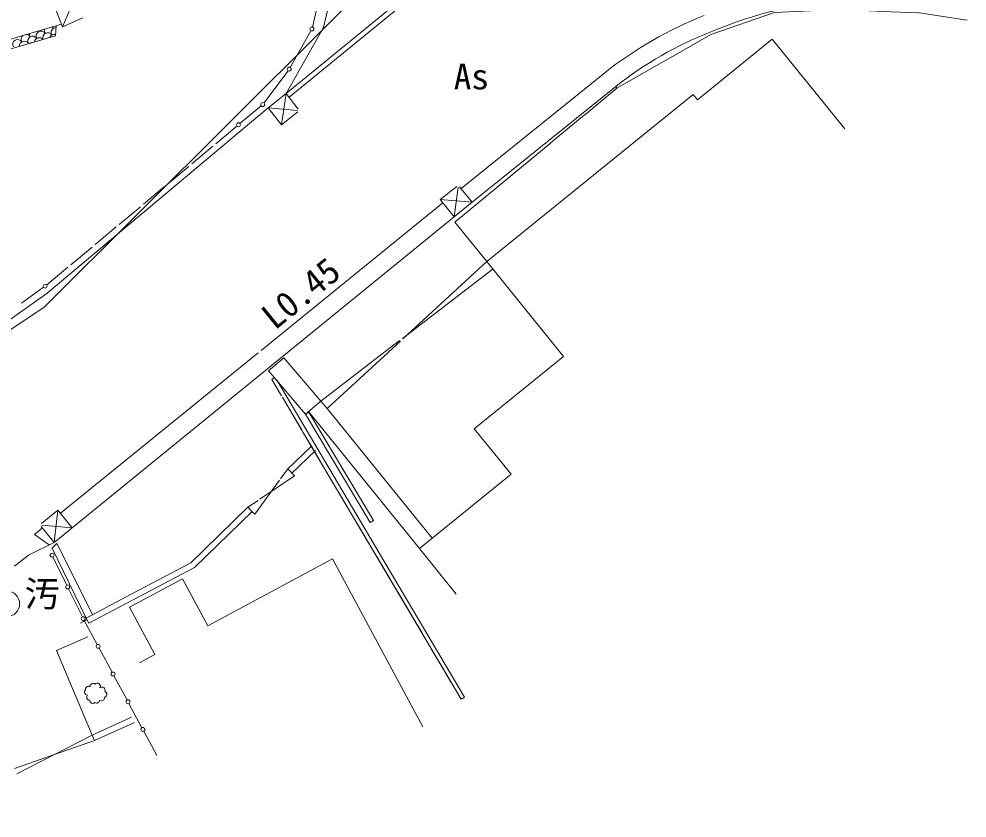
# Model space of a CAD drawing. Units: millimetres, scale not verified. Extents: x 0 to 420500, y 0 to 297000.
# Drawn here: x 273646 to 297918, y 79442 to 99899 of the extents above; entities that cross this region are included whole.
import ezdxf
from ezdxf.enums import TextEntityAlignment as Align

# ---------------------------------------------------------------- set-up
doc = ezdxf.new("R2010")
doc.units = ezdxf.units.MM
doc.header["$LTSCALE"] = 500
for name, color, linetype, lineweight in [('公園現況施設', 7, 'Continuous', 18), ('周辺現況', 8, 'Continuous', 18), ('外周（境界）線', 33, 'Continuous', 18)]:
    doc.layers.add(name, color=color, linetype=linetype, lineweight=lineweight)
doc.styles.add('ＭＳ ゴシック', font='')
doc.styles.get('ＭＳ ゴシック').set_extended_font_data('MS Gothic')

msp = doc.modelspace()

# ---------------------------------------------------------------- linework, layer by layer
at = {"layer": '公園現況施設'}
for p, q in [((281158.5, 99691.8), (281406, 100761.3)), ((275051.5, 100374.2), (274759.2, 99694.2)), ((274570.2, 100187.2), (274759.2, 99694.2)), ((259757.1, 95401.5), (274733.4, 99763)), ((274759.2, 99694.2), (275285.2, 99931.2)), ((280590.8, 98658.6), (281122.6, 99599.5)), ((279915.2, 97747.1), (280536.2, 98575.1)), ((279305, 97222.7), (279846.8, 97675)), ((278686.4, 96706.2), (279228.2, 97158.6)), ((278067.9, 96189.8), (278609.7, 96642.2)), ((277449.3, 95673.4), (277991.1, 96125.7)), ((276830.7, 95156.9), (277372.5, 95609.3)), ((276212.2, 94640.5), (276754, 95092.9)), ((275593.6, 94124.1), (276135.4, 94576.4)), ((274975, 93607.6), (275516.8, 94060)), ((274356.5, 93091.2), (274898.3, 93543.6)), ((273710.3, 92621.3), (274277.5, 93029.9))]:
    msp.add_line(p, q, dxfattribs=at)
for points in [[(281446.2, 99679), (281760.3, 101027), (281114.3, 102176), (280422.1, 102525.8)], [(259796.1, 95152.5), (274584.2, 99469.2), (274600.2, 99724.2)], [(274371.1, 92881.2), (280027.2, 97623.1), (280487.2, 97994.1), (281446.2, 99679)], [(268172, 88445.3), (269300, 89276.3), (274371.1, 92881.2)]]:
    msp.add_lwpolyline(points, dxfattribs=at)
for centre in [(281147.2, 99643), (280566.2, 98615), (279885.2, 97707.1), (279266.6, 97190.6), (274318.1, 93059.2)]:
    msp.add_circle(centre, 50, dxfattribs=at)
for centre, start, end in [((274038.2, 99506.8), 171.85052, 211.33413), ((274210, 99465), 31.33445, 211.33381), ((274038.2, 99506.8), 31.33413, 40.62335), ((274251.8, 99636.8), 202.43847, 211.33413), ((274381.8, 99423.2), 31.33413, 202.06473), ((274423.5, 99595), 159.58145, 211.33413), ((274595.3, 99553.2), 89.07308, 211.33413), ((274423.5, 99595), 31.33413, 52.89243), ((274637.1, 99725), 191.87322, 211.33413), ((273611.2, 99246.7), 31.33413, 211.33413), ((273782.9, 99205), 31.33413, 182.81627), ((273824.7, 99376.7), 127.20133, 211.33413), ((273824.7, 99376.7), 31.33413, 85.27254), ((273996.5, 99335), 31.33413, 211.33413), ((273954.7, 99163.2), 86.07381, 126.47162), ((274168.2, 99293.2), 41.03099, 171.51443), ((274553.5, 99381.5), 74.81925, 159.05281)]:
    msp.add_arc(centre, 125, start, end, dxfattribs=at)
at = {"layer": '周辺現況'}
for p, q in [((280487.2, 97994.1), (289463.5, 105324.6)), ((280563.1, 97901.1), (289517.2, 105213.5)), ((280590.8, 98658.6), (281122.6, 99599.5)), ((292933.4, 99384.7), (291014.1, 97831.6)), ((292933.4, 99384.7), (294792.6, 97087.2)), ((279915.2, 97747.1), (280536.2, 98575.1)), ((288643.1, 98521.1), (284964.7, 95556.9)), ((288925.4, 98170.7), (285247.1, 95206.5)), ((288953.4, 98125.7), (288925.4, 98170.7)), ((280487.2, 97994.1), (280369.2, 97186.1)), ((280795.7, 97593.7), (280487.2, 97994.1)), ((285623.4, 93689.7), (290906.4, 97964.7)), ((290906.4, 97964.7), (291014.1, 97831.6)), ((279305, 97222.7), (279846.8, 97675)), ((280027.2, 97623.1), (280369.2, 97186.1)), ((280027.2, 97623.1), (280776.4, 97558.3)), ((280369.2, 97186.1), (280787.2, 97522.7)), ((278686.4, 96706.2), (279228.2, 97158.6)), ((278067.9, 96189.8), (278609.7, 96642.2)), ((284429.1, 95278), (284854.8, 95611.1)), ((284887.7, 95592.4), (284788.4, 94834.7)), ((285247.1, 95206.5), (284925.6, 95603.1)), ((274548.6, 86495.1), (285247.1, 95206.5)), ((284502.1, 95191), (279847.5, 91414.3)), ((284429.1, 95278), (285247.1, 95206.5)), ((284788.4, 94834.7), (284429.1, 95278)), ((285784.4, 93498.4), (283469.5, 91722.6)), ((283473.3, 91709.3), (285623.4, 93689.7)), ((285623.4, 93689.7), (287590.3, 91259.1)), ((283392.3, 91663.4), (281373.4, 90114.7)), ((281534.4, 89923.4), (283412.7, 91653.5)), ((279769.9, 91351.3), (274707.6, 87243.8)), ((280036.6, 90893.1), (280424.4, 91224.7)), ((281373.4, 90114.7), (280424.4, 91224.7)), ((285302.4, 89407.7), (287590.3, 91259.1)), ((280985.6, 89783.1), (280036.6, 90893.1)), ((285055.7, 82532.6), (280253.2, 90639.8)), ((280629.6, 89808.2), (280389.6, 90213.3)), ((280895.7, 89359), (280389.6, 90213.3)), ((280985.6, 89783.1), (281373.4, 90114.7)), ((281534.4, 89923.4), (281373.4, 90114.7)), ((280885.3, 89376.5), (280629.6, 89808.2)), ((280985.6, 89783.1), (281071.5, 89834.3)), ((281060.9, 89847.5), (283897.9, 86341.5)), ((282724.5, 87058.3), (281071.5, 89834.3)), ((281534.4, 89923.4), (284221.1, 86603.1)), ((282638.6, 87007.2), (280985.6, 89783.1)), ((280895.7, 89359), (280885.3, 89376.5)), ((281140.1, 88946.3), (280909.6, 89335.5)), ((284969.6, 82481.6), (280909.6, 89335.5)), ((285302.4, 89407.7), (286246, 88241.7)), ((280529, 88380), (281132, 88960)), ((280633, 88271.9), (281236, 88851.9)), ((281395.8, 88514.6), (281140.1, 88946.3)), ((280345.8, 88129.3), (280529, 88380)), ((280529, 88380), (280702.1, 88199.7)), ((281650.7, 88084.5), (281395.8, 88514.6)), ((280702.1, 88199.7), (279810.9, 87603.1)), ((283897.9, 86341.5), (286246, 88241.7)), ((279682.1, 87220.7), (280316.3, 88088.9)), ((281906.4, 87652.8), (281650.7, 88084.5)), ((282161.2, 87222.6), (281906.4, 87652.8)), ((278048.9, 85979.1), (279509, 87401.1)), ((279769.3, 87575.3), (279509, 87401.1)), ((279509, 87401.1), (279608.7, 87288.8)), ((274221.4, 86978.2), (274640, 87327.2)), ((274640, 87327.2), (274548.6, 86495.1)), ((275009.9, 86870.8), (274640, 87327.2)), ((278138.1, 85856.6), (279613.6, 87293.6)), ((279682.1, 87220.7), (279608.7, 87288.8)), ((282416.9, 86790.9), (282161.2, 87222.6)), ((274548.6, 86495.1), (274214.4, 86907.3)), ((275009.9, 86870.8), (274232.7, 86941.6)), ((282638.6, 87007.2), (282724.5, 87058.3)), ((274046.9, 86700.2), (274244.9, 86869.8)), ((274046.9, 86700.2), (274421.9, 86432.2)), ((282671.7, 86360.7), (282416.9, 86790.9)), ((273890.9, 86168.2), (274548.6, 86495.1)), ((273535.9, 85892.2), (273890.9, 86168.2)), ((274496.9, 86349.2), (275368.8, 84563)), ((282927.5, 85929.1), (282671.7, 86360.7)), ((283897.9, 86341.5), (284841.4, 85175.5)), ((274517.3, 86126.8), (274871.3, 85403.8)), ((277377.9, 85624.5), (278048.9, 85979.1)), ((278481.3, 84358.8), (281676.9, 86076)), ((281676.9, 86076), (283985.9, 81779.3)), ((283182.3, 85498.9), (282927.5, 85929.1)), ((274971.5, 85762), (275529.9, 84648.1)), ((275438.9, 84430.4), (278138.1, 85856.6)), ((276478.9, 84839.1), (277832.3, 85566.4)), ((276535.3, 85179.3), (277377.9, 85624.5)), ((278481.3, 84358.8), (277832.3, 85566.4)), ((283438, 85067.2), (283182.3, 85498.9)), ((274915.3, 85313.9), (275269.3, 84590.9)), ((275731.5, 84754.7), (276535.3, 85179.3)), ((283692.8, 84637), (283438, 85067.2)), ((275368.8, 84563), (275731.5, 84754.7)), ((277127.8, 83631.5), (276478.9, 84839.1)), ((275219.1, 84430.3), (275389.9, 84523.1)), ((275315, 84502), (275649.7, 83881.2)), ((275368.8, 84563), (275438.9, 84430.4)), ((283948.5, 84205.3), (283692.8, 84637)), ((274603.9, 83734.2), (275407.4, 84084)), ((284203.4, 83775.2), (283948.5, 84205.3)), ((275697.1, 83793.2), (276031.8, 83172.5)), ((284459.1, 83343.5), (284203.4, 83775.2)), ((274603.9, 83734.2), (275518.8, 81565.1)), ((276728.9, 83417.1), (277127.8, 83631.5)), ((284713.9, 82913.3), (284459.1, 83343.5)), ((276079.3, 83084.5), (276413.9, 82463.8)), ((284969.6, 82481.6), (285055.7, 82532.6)), ((276461.4, 82375.7), (276796.1, 81755)), ((275518.8, 81565.1), (276529.9, 82020.1)), ((275580.4, 81428.3), (276601.7, 81888)), ((275518.8, 81565.1), (273594.8, 80573.4)), ((275518.8, 81565.1), (275580.4, 81428.3)), ((276843.5, 81667), (277178.2, 81046.3)), ((273529.8, 80708.2), (275580.4, 81428.3))]:
    msp.add_line(p, q, dxfattribs=at)
for points in [[(297918.4, 99864.7), (296689.4, 100054.7), (295729.9, 100093.7), (295605, 100098.7), (294645.4, 100137.7), (292986.4, 100063.7), (291361.4, 99504.7), (290211.7, 98846.3), (290103.2, 98784.2), (288953.4, 98125.7), (288172.2, 97480.1), (288075.9, 97400.5), (287342.8, 96794.7), (287246.5, 96715.1), (286513.4, 96109.3), (286417.1, 96029.7), (285684, 95423.9), (285587.7, 95344.3), (284806.4, 94698.7), (285623.4, 93689.7)], [(280365, 90254.7), (280119, 90670), (280187.8, 90716.3)], [(274496.9, 86349.2), (274617.9, 86467.2), (274971.5, 85762)]]:
    msp.add_lwpolyline(points, dxfattribs=at)
for centre, radius in [((281147.2, 99643), 50), ((280566.2, 98615), 50), ((279885.2, 97707.1), 50), ((279266.6, 97190.6), 50), ((274495.3, 86171.7), 50), ((273338.9, 84925.2), 325), ((274893.3, 85358.8), 50), ((275291.3, 84546), 50), ((275673.4, 83837.2), 50), ((276055.5, 83128.5), 50), ((276437.7, 82419.7), 50), ((276819.8, 81711), 50)]:
    msp.add_circle(centre, radius, dxfattribs=at)
for centre, radius, start, end in [((295790.2, 89012.4), 11449.6, 97.55184, 112.78288), ((294837.7, 90702.5), 9975.2, 111.43702, 128.36699), ((294837.7, 90702.5), 9525.2, 111.43702, 128.36699), ((275424.8, 82733.8), 78, 55.8504, 190.61067), ((275542.3, 82811.5), 78, 47.03612, 190.61067), ((275653, 82815.9), 78, 327.05576, 138.797), ((275772.3, 82718.3), 78, 334.02151, 134.28983), ((275403.1, 82667.4), 78, 134.92489, 269.68516), ((275457.7, 82534.1), 78, 134.92489, 269.68516), ((275759.1, 82522.5), 78, 234.05598, 9.2064), ((275817, 82610.4), 78, 284.17629, 70.95529), ((275535.4, 82455.1), 78, 179.42009, 314.18036), ((275635.1, 82462.6), 78, 234.44613, 357.44617)]:
    msp.add_arc(centre, radius, start, end, dxfattribs=at)
at = {"layer": '外周（境界）線'}
msp.add_lwpolyline([(167103.4, 100646.7), (176733.4, 99547.7), (186891.1, 98347), (194139.4, 96251.7), (196244.4, 95492.7), (201403.4, 93243.7), (206444.4, 90634.7), (218076.4, 84678.7), (229164.4, 80222.7), (231668.4, 79441.7), (244652.4, 79998.7), (250839.4, 81038.7), (261160.4, 85062.7), (268167.4, 88440.7), (274279.4, 92509.7), (288704.4, 106895.7)], dxfattribs=at)

# ---------------------------------------------------------------- texts
at = {"layer": '周辺現況', "color": 7, "style": 'ＭＳ ゴシック'}
for s, rotation, p in [('As', 359.999, (285227.4, 98427.1)), ('L0.45', 39.055, (280859.2, 92878.7))]:
    msp.add_text(s, height=659.8, rotation=rotation, dxfattribs=at).set_placement(p, align=Align.MIDDLE_CENTER)
msp.add_text('汚', height=659.8, dxfattribs=at).set_placement((274243.5, 85184), align=Align.MIDDLE_CENTER)

doc.saveas('drawing.dxf')
